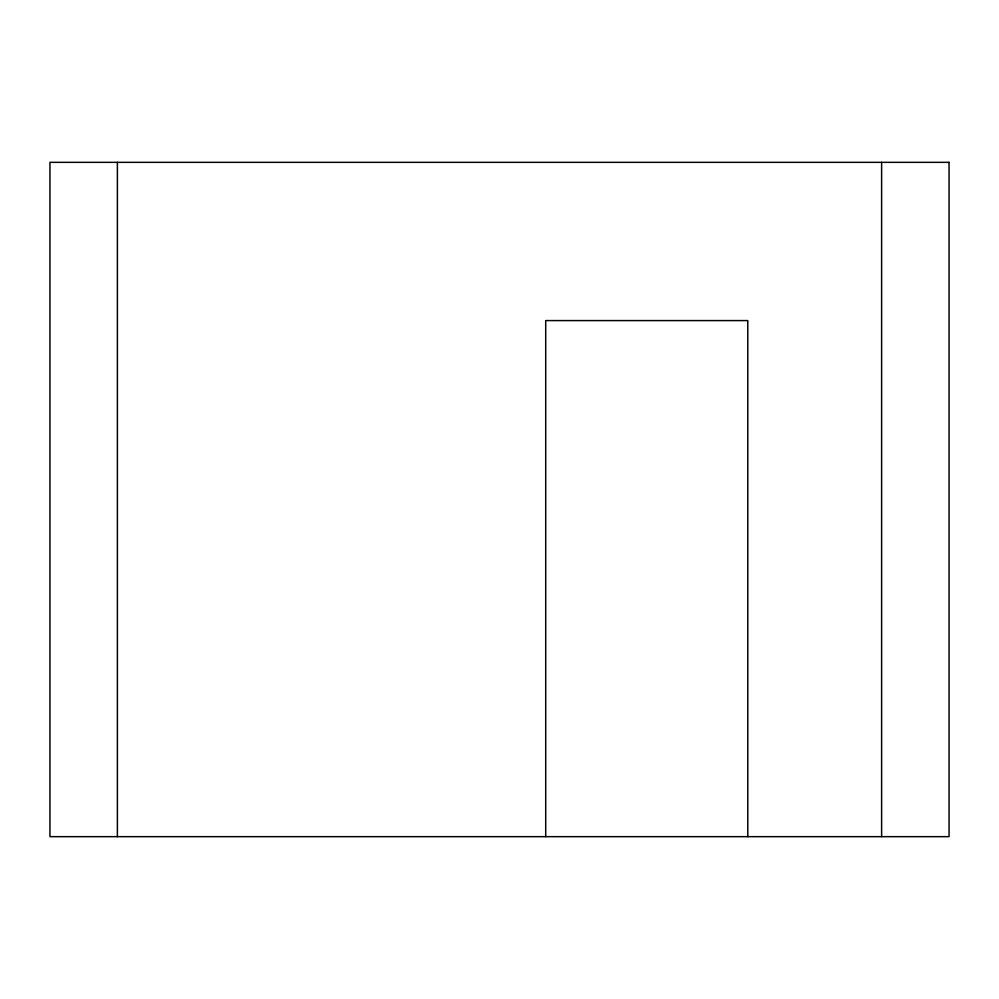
<?xml version="1.0" encoding="UTF-8"?>
<svg xmlns="http://www.w3.org/2000/svg" width="999" height="999" viewBox="0 0 999 999"><rect width="100%" height="100%" fill="white"/><g stroke="black" fill="none" stroke-linecap="round" stroke-linejoin="round"><path stroke-width="1.5" d="M881.618 162.338L881.618 836.663M747.789 836.663L747.789 320.579L545.716 320.579L545.716 836.663M117.383 162.338L117.383 836.663M949.05 162.338L49.95 162.338L49.95 836.663L949.05 836.663L949.05 162.338"/></g></svg>
